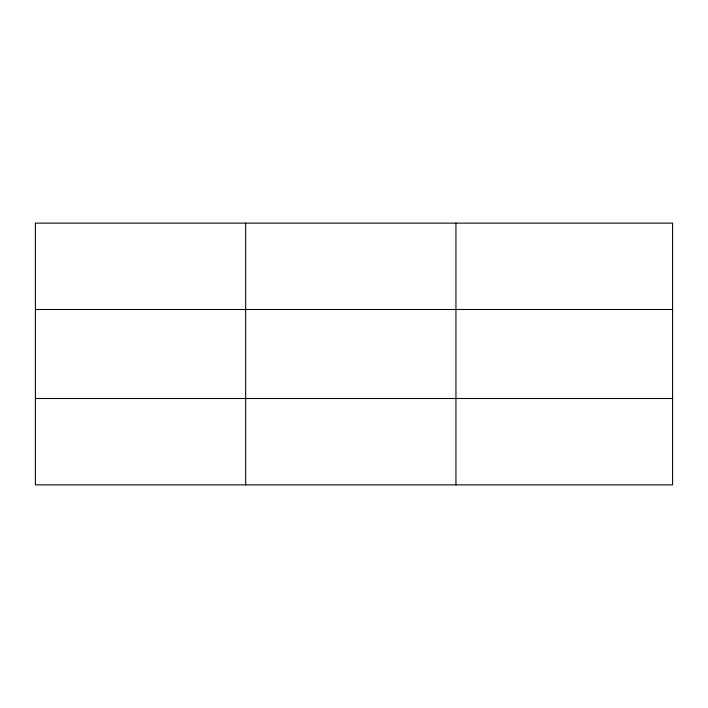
<?xml version="1.0" encoding="UTF-8"?>
<svg xmlns="http://www.w3.org/2000/svg" width="708" height="708" viewBox="0 0 708 708"><rect width="100%" height="100%" fill="white"/><g stroke="black" fill="none" stroke-linecap="round" stroke-linejoin="round"><path stroke-width="1.06" d="M245.676 484.874L245.676 223.126M455.952 484.874L455.952 223.126M672.6 398.498L672.6 484.874L35.4 484.874L35.4 223.126L672.6 223.126L672.6 398.498L35.4 398.498M35.4 309.502L672.6 309.502"/></g></svg>
